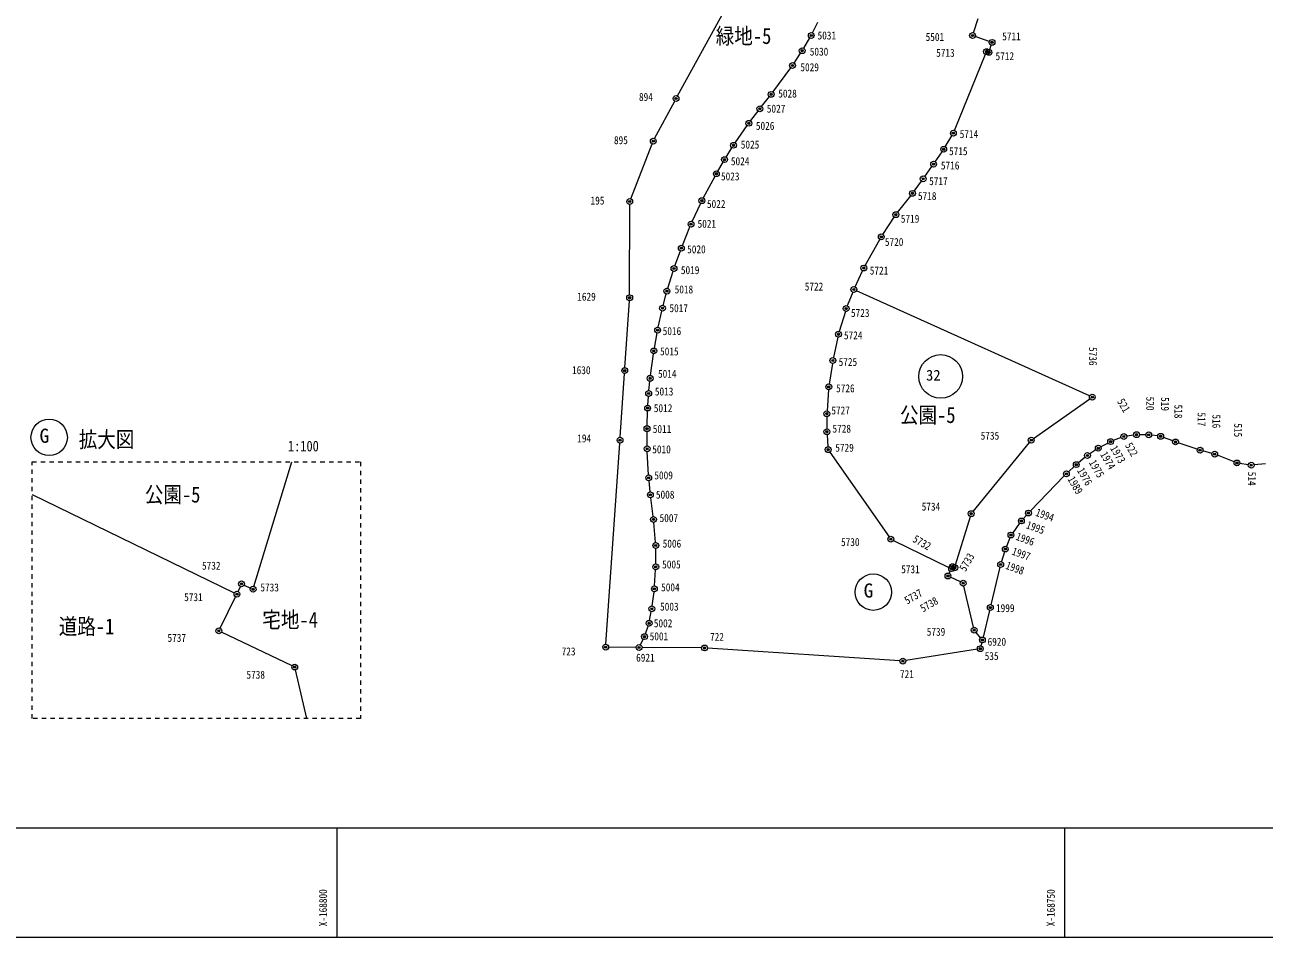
# Model space of a CAD drawing. Units: millimetres, scale not verified. Extents: x -26 to 817, y -26 to 570.
# Drawn here: x 523 to 693.3, y -15 to 110.3 of the extents above; entities that cross this region are included whole.
import ezdxf
from ezdxf.enums import TextEntityAlignment as Align

# ---------------------------------------------------------------- set-up
doc = ezdxf.new("R2010")
doc.units = ezdxf.units.MM
doc.header["$LTSCALE"] = 0.6
doc.header["$PDMODE"] = 32
doc.header["$PDSIZE"] = 0.3
doc.linetypes.add('USER1', pattern=[2, 1, -1])
for name, color, linetype, lineweight in [('0-0_0', 7, 'Continuous', 18), ('0-1_HOJOSO', 1, 'Continuous', 18), ('0-2_LAYER001', 3, 'Continuous', 18), ('0-3_LAYER002', 2, 'Continuous', 18), ('0-4_LAYER003', 8, 'Continuous', 18), ('0-5_LAYER004', 7, 'Continuous', 18), ('0-7_LAYER006', 2, 'Continuous', 18)]:
    doc.layers.add(name, color=color, linetype=linetype, lineweight=lineweight)
doc.styles.add('ＭＳ ゴシック', font='')
doc.styles.get('ＭＳ ゴシック').set_extended_font_data('MS Gothic')

# ---------------------------------------------------------------- blocks, each defined once
blk = doc.blocks.new('JEC-PLOTMK3')
at = {"layer": '0-0_0'}
blk.add_circle((0, 0), 0.5, dxfattribs=at)
blk.add_point((0, 0), dxfattribs=at)
blk = doc.blocks.new('JEC-CSTRNG31')
at = {"layer": '0-0_0'}
blk.add_circle((0, 0), 3, dxfattribs=at)
at = {"layer": '0-0_0', "style": 'ＭＳ ゴシック'}
blk.add_text('32', height=1.475, dxfattribs=at).set_placement((-2.0124, -1.0062), align=Align.BOTTOM_LEFT)
blk = doc.blocks.new('JEC-CSTRNG47')
at = {"layer": '0-0_0'}
blk.add_circle((0, 0), 2.5, dxfattribs=at)
at = {"layer": '0-0_0', "style": 'ＭＳ ゴシック'}
blk.add_text('G', height=1.944, dxfattribs=at).set_placement((-1.3258, -1.3258), align=Align.BOTTOM_LEFT)
blk = doc.blocks.new('JEC-CSTRNG50')
at = {"layer": '0-0_0'}
blk.add_circle((0, 0), 2.5, dxfattribs=at)
at = {"layer": '0-0_0', "style": 'ＭＳ ゴシック'}
blk.add_text('G', height=1.944, dxfattribs=at).set_placement((-1.3258, -1.3258), align=Align.BOTTOM_LEFT)

msp = doc.modelspace()

# ---------------------------------------------------------------- linework, layer by layer
at = {"layer": '0-1_HOJOSO'}
msp.add_lwpolyline([(0, 544), (0, 0), (791, 0), (791, 544)], close=True, dxfattribs=at)
at = {"layer": '0-2_LAYER001', "color": 7}
msp.add_lwpolyline([(-15, -15), (806, -15), (806, 559), (-15, 559)], close=True, dxfattribs=at)
at = {"layer": '0-2_LAYER001', "color": 1, "linetype": 'USER1'}
msp.add_lwpolyline([(523.9945, 15.0428), (523.9945, 50.2769), (569.1189, 50.2769), (569.1189, 15.0428)], close=True, dxfattribs=at)
at = {"layer": '0-3_LAYER002'}
msp.add_lwpolyline([(0, 0), (791, 0), (791, 544), (0, 544)], close=True, dxfattribs=at)
at = {"layer": '0-4_LAYER003'}
for p, q in [((565.8503, 0), (565.8503, -15)), ((665.8503, 0), (665.8503, -15))]:
    msp.add_line(p, q, dxfattribs=at)
at = {"layer": '0-7_LAYER006'}
for p, q in [((612.6714, 100.5529), (619.0972, 112.2103)), ((653.3463, 109.2309), (653.9804, 111.1763)), ((631.2295, 109.2122), (631.9471, 110.685)), ((630.018, 107.1009), (630.8507, 108.5084)), ((655.5172, 108.0399), (653.5995, 108.7174)), ((655.5896, 106.9131), (655.777, 107.5242)), ((628.695, 105.0643), (629.5937, 106.423)), ((650.7329, 95.8012), (654.9857, 106.2641)), ((655.1363, 106.6346), (655.4723, 106.5306)), ((625.7838, 101.0845), (628.2368, 104.4088)), ((609.5386, 94.6916), (612.2901, 99.8497)), ((624.2378, 99.1009), (625.2989, 100.4484)), ((622.72, 97.1114), (623.7486, 98.4679)), ((620.5992, 94.0987), (622.2495, 96.4646)), ((606.2558, 86.4132), (609.2048, 93.966)), ((649.4589, 93.5672), (650.3758, 95.0881)), ((619.3526, 92.1456), (620.158, 93.4316)), ((648.0901, 91.5022), (649.0286, 92.8931)), ((618.22, 90.2092), (618.9406, 91.46)), ((646.6695, 89.481), (647.6351, 90.8442)), ((616.2179, 86.5148), (617.8307, 89.5104)), ((645.2024, 87.4861), (646.2002, 88.8332)), ((606.1026, 73.2326), (606.1101, 85.6406)), ((614.7044, 83.3036), (615.8602, 85.7997)), ((642.9285, 84.5579), (644.7181, 86.8494)), ((640.8958, 81.521), (642.4628, 83.9082)), ((613.3525, 80.0194), (614.3861, 82.5699)), ((638.4684, 77.2593), (640.4803, 80.838)), ((612.3317, 77.227), (613.067, 79.2722)), ((611.3402, 74.1243), (612.0765, 76.469)), ((637.0672, 74.3232), (638.1034, 76.548)), ((610.7125, 71.7799), (611.1201, 73.3554)), ((636.7502, 73.5891), (636.0025, 71.7142)), ((669.3057, 59.3451), (637.263, 73.7962)), ((605.4552, 63.2237), (606.0754, 72.4335)), ((610.0344, 68.7713), (610.5262, 71.002)), ((635.7392, 70.9596), (634.9074, 68.1917)), ((609.4948, 65.918), (609.8759, 67.9873)), ((634.7077, 67.4177), (634.0989, 64.6036)), ((608.9679, 62.159), (609.3688, 65.1282)), ((633.954, 63.8172), (633.5207, 60.9781)), ((604.8112, 53.6717), (605.4014, 62.4255)), ((608.7526, 60.0828), (608.876, 61.3645)), ((633.4311, 60.1837), (633.2195, 57.2956)), ((608.5973, 58.0756), (608.6853, 59.2857)), ((661.6093, 53.4991), (669.3434, 58.9502)), ((608.4979, 55.2465), (608.5567, 57.2768)), ((633.1923, 56.4966), (633.2004, 54.8266)), ((602.838, 25.2357), (604.7566, 52.8736)), ((608.5051, 52.4846), (608.4895, 54.4467)), ((633.2315, 54.0277), (633.3532, 52.3636)), ((653.2874, 43.4824), (661.0293, 52.9589)), ((671.8376, 52.878), (670.8451, 52.3473)), ((673.6311, 53.6226), (672.5635, 53.2106)), ((675.3585, 53.9647), (674.4001, 53.8245)), ((677.0264, 54.0029), (676.1543, 54.0164)), ((678.6693, 53.8451), (677.8234, 53.9482)), ((680.7322, 53.1662), (679.4404, 53.6551)), ((684.1013, 52.0145), (681.4853, 52.8968)), ((608.7045, 48.502), (608.5302, 51.6852)), ((633.6118, 51.637), (641.7589, 40.0023)), ((670.1594, 51.9369), (669.3392, 51.3904)), ((686.1077, 51.4552), (684.867, 51.7841)), ((689.1765, 50.2882), (686.8661, 51.2051)), ((554.4756, 33.176), (559.6716, 50.2869)), ((667.1765, 49.6352), (666.4022, 48.92)), ((668.6973, 50.9147), (667.7794, 50.1606)), ((691.1133, 49.8915), (689.9434, 50.0778)), ((693.4543, 50.0246), (691.9063, 49.8687)), ((608.9123, 46.1568), (608.7644, 47.7045)), ((665.8303, 48.361), (661.1763, 43.5462)), ((523.9845, 45.786), (551.7795, 32.2979)), ((609.3298, 42.7774), (609.0008, 45.3618)), ((650.8986, 36.1394), (652.9181, 42.7899)), ((660.6318, 42.9603), (660.1928, 42.4689)), ((609.6558, 39.2031), (609.4149, 41.9821)), ((659.6885, 41.8491), (658.7322, 40.5562)), ((642.3482, 39.5), (649.9785, 35.7973)), ((658.3445, 39.8638), (657.8661, 38.6795)), ((609.6903, 36.2606), (609.6903, 38.4046)), ((657.6009, 37.9257), (657.1958, 36.5816)), ((650.3383, 35.6226), (650.4643, 35.9046)), ((650.4643, 35.9046), (650.7823, 35.7566)), ((656.9871, 35.8097), (655.7536, 30.6636)), ((609.5272, 33.2459), (609.6654, 35.4614)), ((650.0172, 34.9714), (650.1614, 35.2639)), ((651.5652, 33.7907), (650.2014, 34.4406)), ((552.3026, 32.4885), (552.6062, 33.1681)), ((553.1321, 33.3645), (553.9967, 32.9621)), ((609.1996, 30.5033), (609.4511, 32.4499)), ((653.3525, 27.57), (652.0181, 33.2293)), ((549.8263, 27.4321), (551.9625, 31.7645)), ((608.8515, 28.5119), (609.0751, 29.7134)), ((655.5654, 29.8861), (654.6692, 26.2152)), ((608.2784, 26.6649), (608.6482, 27.7404)), ((559.7183, 22.2754), (550.0105, 26.9012)), ((607.58, 25.156), (607.9687, 25.9293)), ((654.318, 26.1337), (653.7006, 26.8735)), ((607.0003, 24.8019), (603.2103, 24.8333)), ((615.9943, 24.7279), (607.8003, 24.7953)), ((643.2372, 22.949), (616.7935, 24.6982)), ((653.8853, 24.5615), (644.0313, 22.9858)), ((654.4793, 25.4381), (654.3754, 25.0132)), ((561.7465, 15.0328), (560.1712, 21.714))]:
    msp.add_line(p, q, dxfattribs=at)

# ---------------------------------------------------------------- block references
at = {"layer": '0-2_LAYER001'}
for name, p in [('JEC-CSTRNG31', (648.8336, 62.0146)), ('JEC-CSTRNG50', (526.3369, 53.6501)), ('JEC-CSTRNG47', (639.5831, 32.393))]:
    msp.add_blockref(name, p, dxfattribs=at)
at = {"layer": '0-5_LAYER004', "xscale": 0.8, "yscale": 0.8}
for p in [(631.0543, 108.8526), (653.2224, 108.8506), (655.8943, 107.9066), (629.8143, 106.7566), (655.1364, 106.6346), (655.4724, 106.5306), (628.4743, 104.7306), (612.4783, 100.2026), (625.5463, 100.7626), (623.9903, 98.7866), (622.4783, 96.7926), (650.5823, 95.4306), (609.3503, 94.3386), (620.3703, 93.7706), (619.1403, 91.8066), (649.2523, 93.2246), (647.8663, 91.1706), (618.0203, 89.8626), (646.4384, 89.1546), (644.9643, 87.1646), (606.1104, 86.0406), (616.0283, 86.1626), (642.6823, 84.2426), (614.5363, 82.9406), (613.2023, 79.6486), (640.6763, 81.1866), (612.1964, 76.8506), (638.2723, 76.9106), (606.1023, 72.8326), (611.2203, 73.7426), (636.8983, 73.9606), (610.6123, 71.3926), (635.8543, 71.3426), (609.9483, 68.3806), (634.7923, 67.8086), (609.4223, 65.5246), (605.4283, 62.8246), (634.0143, 64.2126), (608.9143, 61.7626), (608.7143, 59.6846), (633.4603, 60.5826), (608.5683, 57.6766), (669.6703, 59.1806), (633.1903, 56.8966), (608.4863, 54.8466), (633.2023, 54.4266), (604.7843, 53.2726), (661.2823, 53.2686), (672.1903, 53.0666), (674.0043, 53.7666), (675.7543, 54.0226), (677.4263, 53.9966), (679.0663, 53.7966), (681.1063, 53.0246), (608.5083, 52.0846), (633.3823, 51.9646), (669.0063, 51.1686), (670.4923, 52.1586), (684.4803, 51.8866), (686.4943, 51.3526), (667.4703, 49.9066), (689.5483, 50.1406), (691.5083, 49.8286), (608.7263, 48.1026), (666.1083, 48.6486), (608.9503, 45.7586), (609.3803, 42.3806), (653.0343, 43.1726), (660.8983, 43.2586), (659.9263, 42.1706), (609.6903, 38.8046), (641.9883, 39.6746), (658.4943, 40.2346), (657.7163, 38.3086), (609.6903, 35.8606), (650.3383, 35.6226), (650.4643, 35.9046), (650.7823, 35.7566), (657.0803, 36.1986), (649.8403, 34.6126), (552.1394, 32.1233), (552.7694, 33.5333), (554.3594, 32.7933), (609.5023, 32.8466), (651.9263, 33.6186), (655.6603, 30.2746), (609.1483, 30.1066), (549.6494, 27.0733), (608.7783, 28.1186), (653.4443, 27.1806), (608.1483, 26.2866), (654.5743, 25.8266), (602.8103, 24.8366), (607.4003, 24.7986), (616.3943, 24.7246), (654.2803, 24.6246), (560.0794, 22.1033), (643.6364, 22.9226)]:
    msp.add_blockref('JEC-PLOTMK3', p, dxfattribs=at)

# ---------------------------------------------------------------- texts
at = {"layer": '0-2_LAYER001', "color": 7, "style": 'ＭＳ ゴシック', "width": 0.85}
for s, height, p in [('拡大図', 2.199, (530.4018, 51.6038)), ('1:100', 1.466, (559.1521, 51.289))]:
    msp.add_text(s, height=height, dxfattribs=at).set_placement(p, align=Align.BOTTOM_LEFT)
at = {"layer": '0-4_LAYER003', "color": 7, "style": 'ＭＳ ゴシック', "width": 0.85}
for s, p in [('X-168800', (564.8503, -13.5)), ('X-168750', (664.8503, -13.5))]:
    msp.add_text(s, height=1.1, rotation=90, dxfattribs=at).set_placement(p, align=Align.BOTTOM_LEFT)
at = {"layer": '0-5_LAYER004', "style": 'ＭＳ ゴシック', "width": 0.85}
for s, p in [('5031', (631.9242, 107.9732)), ('5501', (646.7728, 107.7727)), ('5711', (657.2943, 107.8566)), ('5030', (630.8511, 105.7555)), ('5713', (648.2165, 105.5975)), ('5712', (656.3785, 105.1355)), ('5029', (629.5633, 103.6092)), ('894', (607.3832, 99.5314)), ('5028', (626.5228, 99.9964)), ('5027', (624.9489, 97.9217)), ('5026', (623.4465, 95.5608)), ('5714', (651.4505, 94.4325)), ('895', (603.9492, 93.5935)), ('5025', (621.3718, 92.9854)), ('5024', (620.0126, 90.696)), ('5715', (649.9875, 92.084)), ('5716', (648.871, 90.1204)), ('5023', (618.6533, 88.6213)), ('5717', (647.254, 87.9644)), ('5718', (645.714, 85.9239)), ('195', (600.7298, 85.2947)), ('5022', (616.7217, 84.8297)), ('5021', (615.4339, 82.1111)), ('5719', (643.3655, 82.8054)), ('5720', (641.171, 79.6099)), ('5020', (614.0031, 78.6056)), ('5019', (613.1446, 75.7439)), ('5721', (639.092, 75.6829)), ('1629', (598.8984, 72.0953)), ('5018', (612.2861, 73.0969)), ('5722', (630.16, 73.4884)), ('5017', (611.5707, 70.5214)), ('5723', (636.5125, 69.8694)), ('5016', (610.6407, 67.3736)), ('5724', (635.55, 66.7894)), ('5015', (610.283, 64.5835)), ('1630', (598.183, 62.008)), ('5725', (634.8185, 63.1319)), ('5014', (609.9968, 61.5072)), ('5013', (609.5675, 59.0748)), ('5726', (634.472, 59.5129)), ('5012', (609.4245, 56.7855)), ('5727', (633.8175, 56.4714)), ('5011', (609.2814, 53.9239)), ('5728', (633.9715, 53.9689)), ('194', (598.8984, 52.6361)), ('5735', (654.3357, 53.0036)), ('5010', (609.2098, 51.1338)), ('5729', (634.3565, 51.3509)), ('5009', (609.496, 47.5567)), ('5008', (609.7106, 44.9097)), ('5734', (646.2263, 43.2655)), ('5007', (610.2114, 41.6903)), ('5006', (610.6407, 38.1848)), ('5730', (635.1457, 38.3956)), ('5732', (547.3394, 35.1475)), ('5005', (610.5691, 35.3231)), ('5731', (643.4172, 34.6611)), ('5733', (555.3641, 32.1639)), ('5004', (610.426, 32.1753)), ('5731', (544.8886, 30.8319)), ('5003', (610.283, 29.5283)), ('1999', (656.4394, 29.3201)), ('5002', (609.4245, 27.239)), ('5739', (646.9268, 26.0756)), ('5737', (542.5975, 25.2375)), ('5001', (608.8521, 25.4505)), ('722', (617.1486, 25.3789)), ('6920', (655.2857, 24.7056)), ('723', (596.7593, 23.3758)), ('6921', (606.9921, 22.5173)), ('535', (654.8856, 22.7376)), ('5738', (553.446, 20.1759)), ('721', (643.2475, 20.2607))]:
    msp.add_text(s, height=1.1, dxfattribs=at).set_placement(p, align=Align.BOTTOM_LEFT)
for s, rotation, p in [('5736', 270, (668.8862, 66.0611)), ('521', 300, (672.7542, 58.4324)), ('520', 270, (676.758, 59.2468)), ('519', 270, (678.7938, 59.1789)), ('518', 270, (680.6261, 58.161)), ('517', 270, (683.8155, 57.0752)), ('516', 270, (685.8514, 56.8038)), ('515', 270, (688.8373, 55.5823)), ('522', 300, (673.84, 52.3928)), ('1974', 300, (670.4328, 51.1422)), ('1973', 300, (671.8042, 51.9857)), ('1976', 300, (667.2575, 48.9319)), ('1975', 300, (668.8862, 50.0177)), ('1989', 300, (665.954, 47.7492)), ('514', 270, (690.7374, 48.9319)), ('1994', 340, (661.6668, 42.599)), ('1995', 340, (660.381, 40.8846)), ('5732', 330, (644.7276, 39.0856)), ('1996', 340, (658.9727, 39.2926)), ('5733', 60, (652.5418, 34.9691)), ('1997', 340, (658.4216, 37.2721)), ('1998', 340, (657.5644, 35.3127)), ('5737', 30, (644.4196, 30.3906)), ('5738', 30, (646.5756, 29.3126))]:
    msp.add_text(s, height=1.1, rotation=rotation, dxfattribs=at).set_placement(p, align=Align.BOTTOM_LEFT)
at = {"layer": '0-7_LAYER006', "color": 7, "style": 'ＭＳ ゴシック', "width": 0.85}
for s, p in [('緑地-5', (617.9318, 107.0266)), ('公園-5', (643.241, 54.9664)), ('公園-5', (539.4786, 44.0453)), ('道路-1', (527.6505, 25.9301)), ('宅地-4', (555.6305, 26.8359))]:
    msp.add_text(s, height=2.199, dxfattribs=at).set_placement(p, align=Align.BOTTOM_LEFT)

doc.saveas('drawing.dxf')
